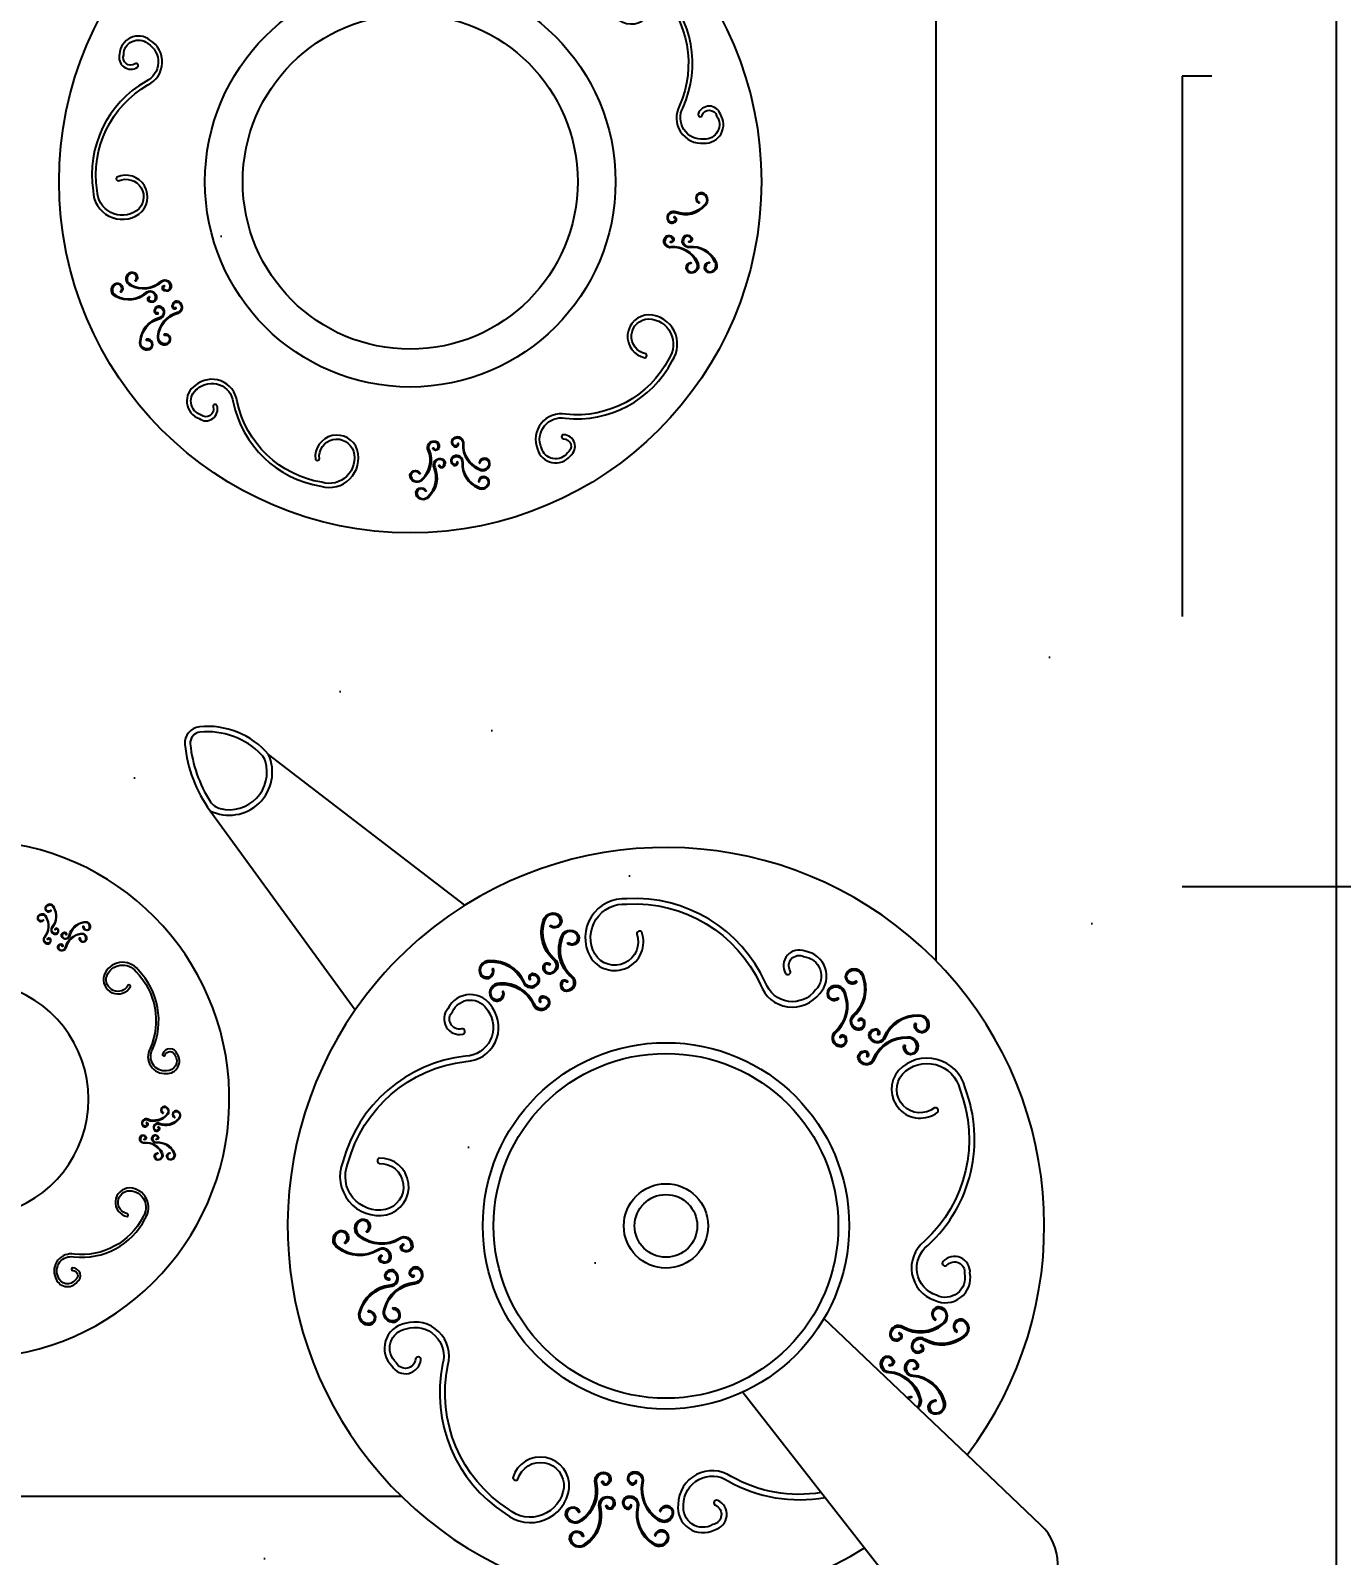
# Model space of a CAD drawing. Header units: millimetres. Extents: x 1974 to 2225, y 1614 to 1800.
# Drawn here: x 2039.6914 to 2039.9341, y 1635.6316 to 1635.9138 of the extents above; entities that cross this region are included whole.
import ezdxf

# ---------------------------------------------------------------- set-up
doc = ezdxf.new("R2010")
doc.units = ezdxf.units.MM
doc.header["$LTSCALE"] = 0.03
doc.header["$PDMODE"] = 34
doc.linetypes.add('HIDDEN', pattern=[9.524999999999999, 6.35, -3.175])
doc.linetypes.add('HIDDEN2', pattern=[0.1875, 0.125, -0.0625])
for name, color, linetype in [('COTA Pontos Elétricos', 250, 'Continuous'), ('Demolir', 193, 'HIDDEN2'), ('Especificações', 3, 'Continuous'), ('Forro de Gesso', 3, 'Continuous'), ('Layout', 6, 'Continuous')]:
    doc.layers.add(name, color=color, linetype=linetype)
doc.styles.get("Standard").update_dxf_attribs({"font": 'arial.ttf'})
doc.dimstyles.new('TICK01', dxfattribs={"dimscale": 0, "dimtxt": 2, "dimasz": 1.5, "dimexe": 0.18, "dimexo": 0.06, "dimgap": 0.09, "dimtad": 1, "dimzin": 4, "dimdsep": 46, "dimtxsty": 'Standard', "dimblk": 'TICK1', "dimcen": 0.09, "dimclrd": 256, "dimclre": 256, "dimclrt": 4, "dimaunit": 1, "dimadec": 0, "dimazin": 0, "dimtfac": 1, "dimtix": 1, "dimtmove": 2, "dimatfit": 3, "dimldrblk": 'TICK1', "dimfxl": 1, "dimtolj": 1, "dimtzin": 12, "dimarcsym": 0})

# ---------------------------------------------------------------- blocks, each defined once
blk = doc.blocks.new('Café')
at = {"layer": 'Layout', "color": 250}
for p, q in [((-0.4499999997356099, 0.3000000005486072), (-0.4500000004527465, 0.09903343684987931)), ((-0.350966564713417, 0), (0, 0))]:
    blk.add_line(p, q, dxfattribs=at)
for points in [[(-0.3434057459171527, 0.1653000540313769, -0.9050331660209078), (-0.3427560682293915, 0.1661590647049707, -0.596243571333223), (-0.342886472781629, 0.1647924398471332, -0.3086248165771714), (-0.346487720807545, 0.1650281560064286, 0.5958408914528598), (-0.347798055142448, 0.1645742710311424, 0.6115136090079905), (-0.3470479612483359, 0.1638674318992344, 0.7168281961218632), (-0.3468800724408538, 0.1645281536934817, 0.988855708949305), (-0.3469481331330826, 0.1644233060064835, -0.7427467803439213), (-0.3470735877463085, 0.1639913473632078, -0.6304347326884606), (-0.3476758987026187, 0.1645464820776397, -0.6020962981092473), (-0.3465687604416416, 0.1649328540797796, 0.3083770235826342), (-0.3428298951866964, 0.1646806943304, 0.5930468563147251), (-0.3426864589828256, 0.166262888250003, 0.905033166019811), (-0.3434906898064582, 0.1652083496337582, 0.664168722733176)], [(-0.3416020078575457, 0.1638852763858267, -0.9050331660209078), (-0.3409523315067418, 0.1647442857633905, -0.596243571333223), (-0.341082734722022, 0.163377662201583, -0.3086248165771714), (-0.3446839840848952, 0.163613377063939, 0.5958408914528598), (-0.3459943170823863, 0.1631594933855922, 0.6115136090079905), (-0.3452442232692192, 0.1624526543373577, 0.7168281961218632), (-0.3450763357182041, 0.1631133747514468, 0.988855708949305), (-0.3451443950730209, 0.163008528361388, -0.7427467803439213), (-0.3452698496862467, 0.1625765697176575, -0.6304347326884606), (-0.345872160642557, 0.1631317044320895, -0.6020962981092473), (-0.3447650237189919, 0.1635180751377447, 0.3083770235826342), (-0.3410261571266346, 0.1632659166853045, 0.5930468563147251), (-0.3408827210037089, 0.1648481106881263, 0.905033166019811), (-0.3416869517463965, 0.163793571988208, 0.664168722733176)], [(-0.3977805563076799, 0.1496549001972198, -0.9050331660209078), (-0.3934891506096392, 0.1492760724822801, -0.596243571333223), (-0.3983990267647641, 0.1468168426376906, -0.3086248165771714), (-0.4052452977957728, 0.1595259493865342, 0.5958408914528598), (-0.4095658352489409, 0.1630045601286838, 0.6115136090079905), (-0.4103696766082976, 0.1589610411319882, 0.7168281961218632), (-0.4077733243011608, 0.1597945767371129, 0.988855708949305), (-0.4082732577303432, 0.15980272024035, -0.7427467803439213), (-0.410003990192763, 0.1593109881341661, -0.6304347326884606), (-0.4094007084759141, 0.1625314377793075, -0.6020962981092473), (-0.4057404284744734, 0.1595983594843347, 0.3083770235826342), (-0.398657742695832, 0.1463878040567579, 0.5930468563147251), (-0.3929893925501347, 0.149260503563255, 0.905033166019811), (-0.3982717781095744, 0.1497481827927913, 0.664168722733176)], [(-0.3467417780507276, 0.1584310349917359, 0.9050331660209078), (-0.3470152230938766, 0.1573893010395295, 0.596243571333223), (-0.3460217569386259, 0.1583367685757366, 0.3086248165771714), (-0.348433649168328, 0.1610214152910885, -0.5958408914528598), (-0.3488870918458815, 0.162331902409278, -0.6115136090079905), (-0.3478677744992638, 0.1621794041247995, -0.7168281961218632), (-0.3482832624381444, 0.1616389319233349, -0.988855708949305), (-0.3482429392151971, 0.1617572496124922, 0.7427467803439213), (-0.3479810104836361, 0.1621229282891363, 0.6304347326884606), (-0.348789722231686, 0.1622530758822904, 0.6020962981092473), (-0.3484088532673013, 0.1611440325441436, -0.3083770235826342), (-0.3458989487953659, 0.1583613934590176, -0.5930468563147251), (-0.3470537829157365, 0.1572703985143562, -0.905033166019811), (-0.3467222241401942, 0.1585544955532896, -0.664168722733176)], [(-0.3445754176236733, 0.157762910704605, 0.9050331660209078), (-0.344848862667277, 0.1567211767523986, 0.596243571333223), (-0.3438553965920619, 0.1576686443718245, 0.3086248165771714), (-0.3462672887412737, 0.1603532910039576, -0.5958408914528598), (-0.3467207314192819, 0.1616637781221471, -0.6115136090079905), (-0.3457014154905664, 0.1615112786244026, -0.7168281961218632), (-0.3461169020920352, 0.1609708077198775, -0.988855708949305), (-0.3460765788690878, 0.1610891254090348, 0.7427467803439213), (-0.3458146514749387, 0.1614548027887395, 0.6304347326884606), (-0.346623363222534, 0.1615849503818936, 0.6020962981092473), (-0.346242492921192, 0.1604759083411409, -0.3083770235826342), (-0.3437325897866685, 0.1576932679586207, -0.5930468563147251), (-0.3448874239065844, 0.1566022730139593, -0.905033166019811), (-0.3445558637126851, 0.1578863712657039, -0.664168722733176)], [(-0.2066130686157521, 0.1513153090213564, -0.9050331660209078), (-0.2121548027894278, 0.1479913872267389, -0.596243571333223), (-0.2083647917061171, 0.15530465408483, -0.3086248165771714), (-0.1888513294525183, 0.1459180341225874, 0.5958408914528598), (-0.1805412320231881, 0.1455059766549311, 0.6115136090079905), (-0.1831308327614352, 0.1511216160388358, 0.7168281961218632), (-0.1855466619404069, 0.1478209537958719, 0.988855708949305), (-0.1849328005669122, 0.1482518514580988, -0.7427467803439213), (-0.183266060605547, 0.1503745310405975, -0.6304347326884606), (-0.1811587604379383, 0.1459345306702744, -0.6020962981092473), (-0.1881866337398606, 0.1462667079504172, 0.3083770235826342), (-0.2084291070932522, 0.1560534078930687, 0.5930468563147251), (-0.2127749985588707, 0.1475696561246878, 0.905033166019811), (-0.2059347139675083, 0.1516352059638848, 0.664168722733176)], [(-0.3554724577147681, 0.1495460012006333, -0.9050331660209078), (-0.3537860545156946, 0.153510307333363, -0.596243571333223), (-0.3529644230657141, 0.148080794141606, -0.3086248165771714), (-0.3671671169136062, 0.1454969327928666, 0.5958408914528598), (-0.3718105906650635, 0.1424628060494797, 0.6115136090079905), (-0.3682133768852509, 0.1404487926970432, 0.7168281961218632), (-0.3682037989592573, 0.1431756473930363, 0.988855708949305), (-0.3683660318847615, 0.1427026984333679, -0.7427467803439213), (-0.3684331932154237, 0.1409047194197228, -0.6304347326884606), (-0.3713095981679544, 0.1424736496319383, -0.6020962981092473), (-0.3673889866854552, 0.1450484114884603, 0.3083770235826342), (-0.3526363309883891, 0.1477021597265775, 0.5930468563147251), (-0.353616814005818, 0.1539807931740143, 0.905033166019811), (-0.3557129718460601, 0.1491076473967041, 0.664168722733176)], [(-0.2270815724573367, 0.1509515583593384, 0.9050331660209078), (-0.2258312671024214, 0.1519746388066778, 0.596243571333223), (-0.2278722238193041, 0.1517007799775456, 0.3086248165771714), (-0.2273123258705709, 0.1463163803405223, -0.5958408914528598), (-0.2279174881623476, 0.144326280678797, -0.6115136090079905), (-0.2290199992075941, 0.1454100516239123, -0.7168281961218632), (-0.2280392728152947, 0.1456996019442158, -0.988855708949305), (-0.2281925243546539, 0.1455915721344354, 0.7427467803439213), (-0.2288327924616169, 0.1453787480463689, 0.6304347326884606), (-0.2279661484490134, 0.14450778726723, 0.6020962981092473), (-0.2274505251243681, 0.1461894433405178, -0.3083770235826342), (-0.2280429647298661, 0.1517791743863199, -0.5930468563147251), (-0.2256796380097512, 0.1520849327562246, -0.905033166019811), (-0.227214154342164, 0.1508189765536372, -0.664168722733176)], [(-0.2250417100499362, 0.1482307403725827, 0.9050331660209078), (-0.2237914047764207, 0.1492538209031409, 0.596243571333223), (-0.2258323614933033, 0.1489799620740087, 0.3086248165771714), (-0.2252724635445702, 0.1435955624369853, -0.5958408914528598), (-0.2258776258363469, 0.1416054627752601, -0.6115136090079905), (-0.2269801368815934, 0.1426892337199206, -0.7168281961218632), (-0.225999410489294, 0.1429787840402241, -0.988855708949305), (-0.2261526619472534, 0.1428707541472249, 0.7427467803439213), (-0.2267929301356162, 0.1426579301428319, 0.6304347326884606), (-0.2259262861230127, 0.1417869693641478, 0.6020962981092473), (-0.2254106627983674, 0.1434686254365261, -0.3083770235826342), (-0.2260031024038653, 0.149058356482783, -0.5930468563147251), (-0.2236397756837505, 0.1493641148526876, -0.905033166019811), (-0.2251742920157085, 0.1480981586501002, -0.664168722733176)], [(-0.3866324583946152, 0.1440971565239124, 0.9050331660209078), (-0.3877077050319713, 0.1440353038033209, 0.596243571333223), (-0.3864996125230391, 0.1433832450743466, 0.3086248165771714), (-0.3846916776119542, 0.1465066917539843, -0.5958408914528598), (-0.383585451100771, 0.1473429054776716, -0.6115136090079905), (-0.3834155001154613, 0.1463263528257812, -0.7168281961218632), (-0.3840579116435947, 0.1465544898460394, -0.988855708949305), (-0.3839329252987227, 0.1465527017098793, 0.7427467803439213), (-0.3835042041182533, 0.1464165937059079, 0.6304347326884606), (-0.3836303315920304, 0.1472259424126605, 0.6020962981092473), (-0.3845673987166265, 0.1465210007004316, -0.3083770235826342), (-0.386438243244811, 0.1432740581699363, -0.5930468563147251), (-0.3878327054867441, 0.1440352336890101, -0.905033166019811), (-0.3865089978494325, 0.1441167103293992, -0.664168722733176)], [(-0.3790687424643693, 0.1430470453069574, -0.9050331660209078), (-0.3780510141145896, 0.1426946134897662, -0.596243571333223), (-0.3793910479839724, 0.1423963255747367, -0.3086248165771714), (-0.3802797165376433, 0.1458941556902573, 0.5958408914528598), (-0.3811163010177552, 0.1470001001393939, 0.6115136090079905), (-0.3815567532560635, 0.1460682933425232, 0.7168281961218632), (-0.3808764896307366, 0.1461127961574675, 0.988855708949305), (-0.3809972368817398, 0.1461451250788741, -0.7427467803439213), (-0.381446822151247, 0.1461309565383999, -0.6304347326884606), (-0.38110498242213, 0.1468753341773663, -0.6020962981092473), (-0.3803953958731654, 0.1459417797027527, 0.3083770235826342), (-0.3794798409185205, 0.1423079852024784, 0.5930468563147251), (-0.3779307612339835, 0.1426604934376883, 0.905033166019811), (-0.379182207806025, 0.1430994924457991, 0.664168722733176)], [(-0.2360878342014985, 0.1461435020614772, -0.9050331660209078), (-0.2376336053885097, 0.1456738769152253, -0.596243571333223), (-0.2362704332103931, 0.1472173366678362, -0.3086248165771714), (-0.2321080525248362, 0.1437561479478973, 0.5958408914528598), (-0.2301177485510379, 0.1431516565467064, 0.6115136090079905), (-0.2304048025393968, 0.1446707643603986, 0.7168281961218632), (-0.2311910825724226, 0.1440169856737157, 0.988855708949305), (-0.2310160488273141, 0.1440842135802995, -0.7427467803439213), (-0.2304829577892633, 0.144497795872212, -0.6304347326884606), (-0.2302414878154195, 0.1432930815353757, -0.6020962981092473), (-0.2319256834630323, 0.1438003486005073, 0.3083770235826342), (-0.2362405689095795, 0.1474028256061501, 0.5930468563147251), (-0.2378096188640484, 0.145609256417174, 0.905033166019811), (-0.2359039008692889, 0.1461798935406478, 0.664168722733176)], [(-0.3865984416793253, 0.1418303629493494, 0.9050331660209078), (-0.3876736869797242, 0.1417685115252425, 0.596243571333223), (-0.386465594470792, 0.141116452796723, 0.3086248165771714), (-0.3846576594787621, 0.144239899393142, -0.5958408914528598), (-0.3835514343854811, 0.1450761119031085, -0.6115136090079905), (-0.3833814834001714, 0.1440595592516729, -0.7168281961218632), (-0.3840238949292143, 0.1442876962714763, -0.988855708949305), (-0.3838989071650758, 0.144285909349037, 0.7427467803439213), (-0.3834701859850611, 0.1441498013446108, 0.6304347326884606), (-0.3835963135397833, 0.1449591501345822, 0.6020962981092473), (-0.3845333805834343, 0.1442542083391345, -0.3083770235826342), (-0.3864042265295211, 0.141007264595828, -0.5930468563147251), (-0.387798687434497, 0.1417684414118412, -0.905033166019811), (-0.3864749797162403, 0.1418499179681021, -0.664168722733176)], [(-0.3798568914226053, 0.1408943975898183, -0.9050331660209078), (-0.3788391617358684, 0.1405419670691117, -0.596243571333223), (-0.3801791970236081, 0.1402436779403615, -0.3086248165771714), (-0.381067864239867, 0.1437415093532763, 0.5958408914528598), (-0.3819044499759912, 0.1448474524222547, 0.6115136090079905), (-0.3823449022952445, 0.1439156457086028, 0.7168281961218632), (-0.3816646386699176, 0.1439601485235471, 0.988855708949305), (-0.3817853858399758, 0.1439924773612802, -0.7427467803439213), (-0.3822349698530161, 0.1439783102014189, -0.6304347326884606), (-0.3818931301243538, 0.1447226878403853, -0.6020962981092473), (-0.3811835448314014, 0.143789131984704, 0.3083770235826342), (-0.3802679885397993, 0.140155338781824, 0.5930468563147251), (-0.3787189089362073, 0.1405078471007073, 0.905033166019811), (-0.3799703555082488, 0.1409468461088181, 0.664168722733176)], [(-0.2351463308118582, 0.1428363175255072, -0.9050331660209078), (-0.2366921019993242, 0.1423666923788005, -0.596243571333223), (-0.23532893115771, 0.1439101508349268, -0.3086248165771714), (-0.2311665491356507, 0.140448963412382, 0.5958408914528598), (-0.2291762464988096, 0.1398444707137969, 0.6115136090079905), (-0.2294632991502112, 0.1413635798244286, 0.7168281961218632), (-0.2302495791832371, 0.1407098011377457, 0.988855708949305), (-0.2300745454376738, 0.1407770290438748, -0.7427467803439213), (-0.229541454399623, 0.141190611336242, -0.6304347326884606), (-0.229299984426234, 0.1399858969998604, -0.6020962981092473), (-0.2309841800729373, 0.1404931640645373, 0.3083770235826342), (-0.2352990655199392, 0.1440956410701801, 0.5930468563147251), (-0.2368681154744081, 0.142302071881204, 0.905033166019811), (-0.2349623974791939, 0.1428727090046777, 0.664168722733176)], [(-0.2580510389275332, 0.114145345763518, -0.9050331660209078), (-0.2566022908272316, 0.1078476948950993, -0.596243571333223), (-0.262386443665946, 0.1137121329666115, -0.3086248165771714), (-0.2474292455444811, 0.1293699146963263, 0.5958408914528598), (-0.2444693940883553, 0.1371459535093891, 0.6115136090079905), (-0.2506104165563556, 0.1364184254612155, 0.7168281961218632), (-0.2482178316968202, 0.1331008743068196, 0.988855708949305), (-0.2484379459992851, 0.1338178472146865, -0.7427467803439213), (-0.2499416826972265, 0.1360589535775034, -0.6304347326884606), (-0.2450678005861846, 0.1366910809883848, -0.6020962981092473), (-0.2475554524125982, 0.1301098243302476, 0.3083770235826342), (-0.2631184258102621, 0.1138823430760567, 0.5930468563147251), (-0.2563928522131391, 0.1071275309859629, 0.905033166019811), (-0.2581456561897539, 0.1148893533877526, 0.664168722733176)], [(-0.4030466874892227, 0.1094430670512452, 0.9050331660209078), (-0.4011795290539339, 0.110517142830588, 0.596243571333223), (-0.4039239267540324, 0.1106005292397754, 0.3086248165771714), (-0.4043577996840213, 0.1033956718641207, -0.5958408914528598), (-0.4055864793281216, 0.1009092505053673, -0.6115136090079905), (-0.4068012463408195, 0.1025746006742452, -0.7168281961218632), (-0.4054481661069076, 0.1027423199951158, -0.988855708949305), (-0.40567324964195, 0.1026335203512758, 0.7427467803439213), (-0.4065617801138615, 0.1024927282726935, 0.6304347326884606), (-0.4056110361466381, 0.1011585999747808, 0.6020962981092473), (-0.4045671930580284, 0.1032587272387104, -0.3083770235826342), (-0.4041314947148749, 0.1107407707616517, -0.5930468563147251), (-0.4009560865310959, 0.1106292745246833, -0.905033166019811), (-0.4032499184813787, 0.1092974756809895, -0.664168722733176)], [(-0.3884400610386365, 0.1030593401431474, -0.9050331660209078), (-0.3969822091089554, 0.1019322112236409, -0.596243571333223), (-0.3884672094609414, 0.1088686033120325, -0.3086248165771714), (-0.369574299947999, 0.08703676272835992, 0.5958408914528598), (-0.3596269580675653, 0.08212539679362862, 0.6115136090079905), (-0.3598165828966557, 0.09036850428702792, 0.7168281961218632), (-0.3645224253600645, 0.0876119936481814, 0.988855708949305), (-0.3635429495479912, 0.08781355446382122, -0.7427467803439213), (-0.3603782303794105, 0.08952630099093994, -0.6304347326884606), (-0.36015510389052, 0.08297716283988166, -0.6020962981092473), (-0.3685762454429096, 0.08711077791832622, 0.3083770235826342), (-0.3881487829239632, 0.109818676192674, 0.5930468563147251), (-0.3979645709387114, 0.1017452240910757, 0.905033166019811), (-0.3874405593414849, 0.1030909077488218, 0.664168722733176)], [(-0.4009546869415317, 0.1054204365639748, 0.9050331660209078), (-0.3990875285066977, 0.1064945123428629, 0.596243571333223), (-0.4018319262063414, 0.106577898752505, 0.3086248165771714), (-0.4022657991367851, 0.09937304137685032, -0.5958408914528598), (-0.4034944787804307, 0.09688662001809689, -0.6115136090079905), (-0.4047092471305405, 0.09855196888958062, -0.7168281961218632), (-0.4033561655592166, 0.09871968950784549, -0.988855708949305), (-0.403581249094259, 0.09861088986355071, 0.7427467803439213), (-0.4044697809035824, 0.0984700964884837, 0.6304347326884606), (-0.4035190369368138, 0.09713596819011627, 0.6020962981092473), (-0.4024751925103374, 0.09923609675144007, -0.3083770235826342), (-0.4020394941671839, 0.1067181402739266, -0.5930468563147251), (-0.3988640859834049, 0.1066066440374129, -0.905033166019811), (-0.4011579192710997, 0.1052748438967797, -0.664168722733176)], [(-0.4159395170863718, 0.1050757985702262, -0.9050331660209078), (-0.418075054397832, 0.1047940159745053, -0.596243571333223), (-0.4159463051541934, 0.1065281133481335, -0.3086248165771714), (-0.4112230768137124, 0.101070154216643, 0.5958408914528598), (-0.4087362422856131, 0.09984231169784152, 0.6115136090079905), (-0.4087836479052385, 0.1019030893028798, 0.7168281961218632), (-0.4099601088150848, 0.1012139612774376, 0.988855708949305), (-0.4097152401554922, 0.1012643511151623, -0.7427467803439213), (-0.4089240593812065, 0.1016925387405649, -0.6304347326884606), (-0.4088682777387476, 0.1000552541821094, -0.6020962981092473), (-0.4109735631877811, 0.1010886580145893, 0.3083770235826342), (-0.4158666975781671, 0.1067656326038673, 0.5930468563147251), (-0.4183206455645632, 0.1047472685848447, 0.905033166019811), (-0.4156896416620839, 0.1050836904722132, 0.664168722733176)], [(-0.4468902141834405, 0.07739039406743586, -0.9050331660209078), (-0.4484579197114726, 0.06891802584988227, -0.596243571333223), (-0.4524235409357971, 0.0791597358259537, -0.3086248165771714), (-0.4258219964540331, 0.09038155130230052, 0.5958408914528598), (-0.4180771114515665, 0.09832433862567314, 0.6115136090079905), (-0.4259753708033713, 0.1006912550895436, 0.7168281961218632), (-0.4248079586291169, 0.09536392424462292, 0.988855708949305), (-0.4246969790633557, 0.09635774774261563, -0.7427467803439213), (-0.4253479458452603, 0.0998968419247035, -0.6304347326884606), (-0.419050395791146, 0.09808525195677475, -0.6020962981092473), (-0.4255839736269991, 0.09135362875787223, 0.3083770235826342), (-0.4532287148012983, 0.07975616606137237, 0.5930468563147251), (-0.4485836499247853, 0.0679259620772541, 0.905033166019811), (-0.4466113731159567, 0.07835073202687681, 0.664168722733176)], [(-0.4154198626074503, 0.1005205571721604, -0.9050331660209078), (-0.4175553999189106, 0.1002387745759847, -0.596243571333223), (-0.415426650675272, 0.1019728719496129, -0.3086248165771714), (-0.410703422334791, 0.09651491281812241, 0.5958408914528598), (-0.4082165878876367, 0.09528707038299444, 0.6115136090079905), (-0.408263993426317, 0.09734784790481399, 0.7168281961218632), (-0.4094404543361634, 0.09665871987891705, 0.988855708949305), (-0.4091955857579705, 0.09670910980076997, -0.7427467803439213), (-0.408404404902285, 0.09713729734204435, -0.6304347326884606), (-0.4083486233407712, 0.09550001286680754, -0.6020962981092473), (-0.4104539087088597, 0.09653341661561399, 0.3083770235826342), (-0.4153470430992456, 0.1022103912048919, 0.5930468563147251), (-0.4178009910856417, 0.1001920271863241, 0.905033166019811), (-0.4151699871831624, 0.1005284490732379, 0.664168722733176)], [(-0.2640302076124499, 0.09456623746609694, 0.9050331660209078), (-0.2646168493829464, 0.09607149679186477, 0.596243571333223), (-0.2649870841833035, 0.09404580471846202, 0.3086248165771714), (-0.2596931971334016, 0.0929144300025655, -0.5958408914528598), (-0.2579875052538227, 0.09172391165202498, -0.6115136090079905), (-0.2593589275033992, 0.09101026320331584, -0.7168281961218632), (-0.2593312454164334, 0.09203246474544358, -0.988855708949305), (-0.2592758600117122, 0.09185333183177136, 0.7427467803439213), (-0.2592713063258998, 0.09117863513893099, 0.6304347326884606), (-0.2581751659631664, 0.09173372073246355, 0.6020962981092473), (-0.2596151799798463, 0.0927437674176872, -0.3083770235826342), (-0.265114403141979, 0.09390764659474371, -0.5930468563147251), (-0.2646748883180408, 0.09624978866258971, -0.905033166019811), (-0.2639450840988502, 0.09439917409690679, -0.664168722733176)], [(-0.2608122032402207, 0.0956654834112669, 0.9050331660209078), (-0.2613988450912075, 0.09717074282025351, 0.596243571333223), (-0.2617690798920194, 0.09514505074776025, 0.3086248165771714), (-0.2564751940976748, 0.09401367465125077, -0.5958408914528598), (-0.2547695022185508, 0.09282315630071025, -0.6115136090079905), (-0.2561409232125698, 0.09210950923170458, -0.7168281961218632), (-0.2561132410437494, 0.09313171069061355, -0.988855708949305), (-0.256057855639483, 0.09295257777694133, 0.7427467803439213), (-0.2560533020346156, 0.09227788116731972, 0.6304347326884606), (-0.2549571615913919, 0.09283296667717877, 0.6020962981092473), (-0.2563971756071624, 0.09384301336285716, -0.3083770235826342), (-0.2618964001071618, 0.09500689124297423, -0.5930468563147251), (-0.2614568853641686, 0.09734903339449374, -0.905033166019811), (-0.2607270810635782, 0.09549841874513731, -0.664168722733176)], [(-0.2622405616270953, 0.08451500120236233, -0.9050331660209078), (-0.262271590598175, 0.08289976442574698, -0.596243571333223), (-0.2633182650879462, 0.08467317235954397, -0.3086248165771714), (-0.258740233115077, 0.0875622657204076, 0.5958408914528598), (-0.2575502886970753, 0.0892683594142909, 0.6115136090079905), (-0.2590837514503619, 0.08946478539155578, 0.7168281961218632), (-0.2587049453622967, 0.08851495933276965, 0.988855708949305), (-0.2587147941571857, 0.08870220064272871, -0.7427467803439213), (-0.258943399857344, 0.08933700451780169, -0.6304347326884606), (-0.2577230293668435, 0.08919437946678954, -0.6020962981092473), (-0.258725914513434, 0.08774936831650848, 0.3083770235826342), (-0.263485446224422, 0.08475889503279177, 0.5930468563147251), (-0.2622645254250529, 0.08271239677424091, 0.905033166019811), (-0.2622183332050554, 0.08470117982051306, 0.664168722733176)], [(-0.2588043008013301, 0.08438844840748061, -0.9050331660209078), (-0.2588353311089122, 0.08277321033438056, -0.596243571333223), (-0.259882004181236, 0.08454661948098874, -0.3086248165771714), (-0.2553039722083668, 0.08743571284230711, 0.5958408914528598), (-0.2541140292078126, 0.08914180532292448, 0.6115136090079905), (-0.2556474919615539, 0.08933823130018936, 0.7168281961218632), (-0.2552686845360768, 0.08838840653788793, 0.988855708949305), (-0.2552785333309657, 0.088575647847847, -0.7427467803439213), (-0.2555071403685361, 0.08921045042598053, -0.6304347326884606), (-0.2542867698775808, 0.08906782537496838, -0.6020962981092473), (-0.2552896550241712, 0.08762281422514206, 0.3083770235826342), (-0.2600491867356141, 0.08463234094142535, 0.5930468563147251), (-0.2588282645178879, 0.08258584389568568, 0.905033166019811), (-0.2587820737167021, 0.08457462572914665, 0.664168722733176)], [(-0.3567170958253882, 0.08027687104305414, -0.9050331660209078), (-0.3576450036844108, 0.08222081235300038, -0.596243571333223), (-0.3553379590975965, 0.0807321159866774, -0.3086248165771714), (-0.3590692299180773, 0.07455345740055463, 0.5958408914528598), (-0.3594685023886086, 0.0718089127074677, 0.6115136090079905), (-0.3575232359571601, 0.07249081401261037, 0.7168281961218632), (-0.3585421823327124, 0.07339674165979204, 0.988855708949305), (-0.3584185893569156, 0.07317942923538112, -0.7427467803439213), (-0.3577668713382991, 0.0725592898778018, -0.6304347326884606), (-0.3593067839019568, 0.07200028986864027, -0.6020962981092473), (-0.3589745273316112, 0.07432187435398419, 0.3083770235826342), (-0.355087465532506, 0.08072980321395562, 0.5930468563147251), (-0.3577653543584347, 0.08243993725164955, 0.905033166019811), (-0.3566323742802524, 0.08004166435449633, 0.664168722733176)], [(-0.3525453850306803, 0.08217873955510413, -0.9050331660209078), (-0.3534732942266601, 0.08412267956765618, -0.596243571333223), (-0.351166248221034, 0.08263398441459913, -0.3086248165771714), (-0.3548975191229147, 0.07645532591260462, 0.5958408914528598), (-0.355296791593446, 0.07371078121951768, 0.6115136090079905), (-0.3533515264994094, 0.07439268122772091, 0.7168281961218632), (-0.3543704715375497, 0.07529861017138728, 0.988855708949305), (-0.3542468785622077, 0.07508129774697636, -0.7427467803439213), (-0.3535951618800937, 0.0744611570924576, -0.6304347326884606), (-0.3551350744442061, 0.07390215708375081, -0.6020962981092473), (-0.3548028178734057, 0.07622374156954947, 0.3083770235826342), (-0.3509157560747553, 0.08263167042861141, 0.5930468563147251), (-0.353593644900684, 0.08434180446630535, 0.905033166019811), (-0.352460664822047, 0.08194353156960688, 0.664168722733176)], [(-0.2385955098716295, 0.05373877921647363, -0.9050331660209078), (-0.2321584006554076, 0.05317053829321594, -0.596243571333223), (-0.2395232135509104, 0.04948169482304365, -0.3086248165771714), (-0.2497926207656747, 0.06854535429783937, 0.5958408914528598), (-0.2562734289508626, 0.07376326846588199, 0.6115136090079905), (-0.2574791889846892, 0.0676979919162477, 0.7168281961218632), (-0.2535846604837388, 0.06894829528209812, 0.988855708949305), (-0.2543345613357815, 0.0689605099300934, -0.7427467803439213), (-0.2569306607797444, 0.06822291120579393, -0.6304347326884606), (-0.2560257361587901, 0.07305358757639624, -0.6020962981092473), (-0.2505353161554922, 0.06865397013461916, 0.3083770235826342), (-0.2399112881157635, 0.04883813630340228, 0.5930468563147251), (-0.2314087635254509, 0.05314718487306891, 0.905033166019811), (-0.2393323419451008, 0.05387870380036475, 0.664168722733176)], [(-0.3444077622070836, 0.07126648956210602, 0.9050331660209078), (-0.342809272424347, 0.06982262312914145, 0.596243571333223), (-0.34357803188459, 0.07245846954111812, 0.3086248165771714), (-0.3505643320909257, 0.07064468310346683, -0.5958408914528598), (-0.3533087426067141, 0.0710448798720904, -0.6115136090079905), (-0.3521002856427913, 0.07271481377011924, -0.7168281961218632), (-0.3515226489507768, 0.07147978703079616, -0.988855708949305), (-0.3516956785765615, 0.07166023299561175, 0.7427467803439213), (-0.352104151137155, 0.07246176858944864, 0.6304347326884606), (-0.3530791874095485, 0.07114528850189572, 0.6020962981092473), (-0.3507592810697133, 0.07080150900929993, -0.3083770235826342), (-0.3435087970651693, 0.07269921414382452, -0.5930468563147251), (-0.3426335811859644, 0.0696447676298817, -0.905033166019811), (-0.3446090299762545, 0.07141478405065982, -0.664168722733176)], [(-0.4574751944273885, 0.06547134723251702, 0.9050331660209078), (-0.4579197181951713, 0.06757902757300371, 0.596243571333223), (-0.4588470890917051, 0.06499471758235131, 0.3086248165771714), (-0.4521289369185979, 0.06235565752086814, -0.5958408914528598), (-0.450143892855067, 0.06041876701402771, -0.6115136090079905), (-0.4521031172412222, 0.05977807593518492, -0.7168281961218632), (-0.4518445032872478, 0.06111676002393551, -0.988855708949305), (-0.4518105838592419, 0.06086907133550312, 0.7427467803439213), (-0.451951253612151, 0.05998052120622788, 0.6304347326884606), (-0.4503886259849423, 0.06047246398912876, 0.6020962981092473), (-0.4520634003438317, 0.06211419481888925, -0.3083770235826342), (-0.4590446081074333, 0.06484064689794877, -0.5930468563147251), (-0.457957314619307, 0.06782618404832874, -0.905033166019811), (-0.4573995310215651, 0.06523307158096259, -0.664168722733176)], [(-0.4530029824236408, 0.06621789515367027, 0.9050331660209078), (-0.4534475049354114, 0.06832557687476992, 0.596243571333223), (-0.4543748758319452, 0.06574126688366277, 0.3086248165771714), (-0.4476567235774382, 0.06310220673850608, -0.5958408914528598), (-0.4456716795948523, 0.06116531631579392, -0.6115136090079905), (-0.4476309039814623, 0.06052462523649638, -0.7168281961218632), (-0.4473722900270332, 0.06186330932524697, -0.988855708949305), (-0.4473383705990273, 0.06161562063681458, 0.7427467803439213), (-0.4474790403519364, 0.06072707050799409, 0.6304347326884606), (-0.4459164127251825, 0.06121901329134971, 0.6020962981092473), (-0.4475911870836171, 0.0628607441202007, -0.3083770235826342), (-0.4545723961846306, 0.06558719490277554, -0.5930468563147251), (-0.4534851013590924, 0.06857273335009495, -0.905033166019811), (-0.4529273177613504, 0.06597962088227405, -0.664168722733176)], [(-0.3475870484153347, 0.06803381763739935, 0.9050331660209078), (-0.3459885572951862, 0.06658995250091948, 0.596243571333223), (-0.3467573180123509, 0.06922579753273794, 0.3086248165771714), (-0.3537436182182319, 0.06741201109463191, -0.5958408914528598), (-0.3564880288149652, 0.06781220794692899, -0.6115136090079905), (-0.3552795705140852, 0.06948214314144252, -0.7168281961218632), (-0.3547019351590279, 0.06824711510563475, -0.988855708949305), (-0.3548749647852674, 0.06842756107090509, 0.7427467803439213), (-0.3552834372644611, 0.06922909658106846, 0.6304347326884606), (-0.3562584722003521, 0.06791261778954549, 0.6020962981092473), (-0.3539385658596075, 0.0675688382978592, -0.3083770235826342), (-0.346688081855973, 0.06946654343238379, -0.5930468563147251), (-0.3458128673946703, 0.06641209570472029, -0.905033166019811), (-0.3477883161849604, 0.06818211212595315, -0.664168722733176)], [(-0.3459653515619721, 0.05540208185294659, -0.9050331660209078), (-0.3496769842540743, 0.06317784571029961, -0.596243571333223), (-0.3404488029887034, 0.05722306258786602, -0.3086248165771714), (-0.3553738864334264, 0.03250842841208623, 0.5958408914528598), (-0.3569709777343633, 0.02153024842647255, 0.6115136090079905), (-0.3491899132636718, 0.02425785226643029, 0.7168281961218632), (-0.3532656962543115, 0.02788156561501864, 0.988855708949305), (-0.3527713255261915, 0.02701231445399799, -0.7427467803439213), (-0.3501644548687182, 0.02453175581041478, -0.6304347326884606), (-0.3563241050437682, 0.02229575569054987, -0.6020962981092473), (-0.3549950788424212, 0.03158209371650855, 0.3083770235826342), (-0.3394468314836558, 0.05721380898677353, 0.5930468563147251), (-0.3501583868696798, 0.06405434522167752, 0.905033166019811), (-0.3456264665546769, 0.05446125363351939, 0.664168722733176)], [(-0.1751333619813522, 0.05357543072204862, -0.9050331660209078), (-0.1726037565554179, 0.05952189061144963, -0.596243571333223), (-0.1713713107578769, 0.05137761956848408, -0.3086248165771714), (-0.1926753494021796, 0.04750182936550118, 0.5958408914528598), (-0.1996405614472678, 0.04295063803692756, 0.6115136090079905), (-0.1942447394408191, 0.0399296193054397, 0.7168281961218632), (-0.1942303738483133, 0.04401990001042577, 0.988855708949305), (-0.1944737232370244, 0.04331047657160525, -0.7427467803439213), (-0.1945744639360782, 0.04061350938900432, -0.6304347326884606), (-0.1988890727830039, 0.04296690349383425, -0.6020962981092473), (-0.1930081548093767, 0.04682904684432287, 0.3083770235826342), (-0.1708791712239872, 0.05080966915966201, 0.5930468563147251), (-0.1723498957894662, 0.06022761937219911, 0.905033166019811), (-0.1754941318004057, 0.05291790127148488, 0.664168722733176)], [(-0.4573057793745647, 0.05185997587051361, -0.9050331660209078), (-0.4576977054630333, 0.04974188418174208, -0.596243571333223), (-0.4586891111239311, 0.05230231137267083, -0.3086248165771714), (-0.452038723939495, 0.05510776615147961, 0.5958408914528598), (-0.4501025037320687, 0.05709346205168231, 0.6115136090079905), (-0.4520770678814188, 0.05768519179520126, 0.7168281961218632), (-0.4517852145036159, 0.05635335940843333, 0.988855708949305), (-0.4517574702808815, 0.05660181463400704, -0.7427467803439213), (-0.4519202120168302, 0.05748658822159314, -0.6304347326884606), (-0.4503458245230831, 0.05703369075018827, -0.6020962981092473), (-0.4519792192963905, 0.05535078460553677, 0.3083770235826342), (-0.4588904045699564, 0.05245141891037974, 0.5930468563147251), (-0.4577291376617723, 0.04949386854178783, 0.905033166019811), (-0.4572360685001513, 0.05210006107137133, 0.664168722733176)], [(-0.4528129046775575, 0.05094655016483784, -0.9050331660209078), (-0.4532048307660261, 0.04882845847697581, -0.596243571333223), (-0.4541962363455241, 0.05138888558423105, -0.3086248165771714), (-0.4475458505798997, 0.0541943391497739, 0.5958408914528598), (-0.4456096290355163, 0.05618003634646129, 0.6115136090079905), (-0.4475841945213688, 0.0567717647930408, 0.7168281961218632), (-0.4472923411435659, 0.05543993240627287, 0.988855708949305), (-0.4472645955838743, 0.05568838892924077, -0.7427467803439213), (-0.447427337238878, 0.05657316243269861, -0.6304347326884606), (-0.4458529497455856, 0.05612026496174849, -0.6020962981092473), (-0.4474863445993833, 0.05443735890031576, 0.3083770235826342), (-0.4543975298724945, 0.05153799320561347, 0.5930468563147251), (-0.4532362643017223, 0.04858044154008212, 0.905033166019811), (-0.4527431951401013, 0.05118663406921087, 0.664168722733176)], [(-0.2218733636700563, 0.04540216305849754, 0.9050331660209078), (-0.2234862329978569, 0.0453093846676893, 0.596243571333223), (-0.2216740928975014, 0.04433129787139478, 0.3086248165771714), (-0.2189621904904016, 0.04901646784901459, -0.5958408914528598), (-0.2173028527695351, 0.05027078653120043, -0.6115136090079905), (-0.2170479249539312, 0.04874595884984956, -0.7168281961218632), (-0.2180115429159741, 0.04908816373153968, -0.988855708949305), (-0.2178240620205543, 0.04908548278308444, 0.7427467803439213), (-0.2171809809183287, 0.04888132012820279, 0.6304347326884606), (-0.2173701722099395, 0.05009534327155052, 0.6020962981092473), (-0.2187757721471826, 0.04903793126823075, -0.3083770235826342), (-0.221582040357589, 0.04416751625967663, -0.5930468563147251), (-0.2236737323842135, 0.04530928083522667, -0.905033166019811), (-0.221688172143331, 0.04543149437313332, -0.664168722733176)], [(-0.2105277897344422, 0.04382699619145569, -0.9050331660209078), (-0.2090011958725881, 0.04329834976215352, -0.596243571333223), (-0.211011248054092, 0.04285091663405183, -0.3086248165771714), (-0.2123442488787077, 0.04809766375319668, 0.5958408914528598), (-0.2135991276049936, 0.04975657848171977, 0.6115136090079905), (-0.2142598052537323, 0.04835886889304675, 0.7168281961218632), (-0.2132394098557597, 0.04842562315707255, 0.988855708949305), (-0.213420530023086, 0.0484741171458154, -0.7427467803439213), (-0.2140949073391312, 0.04845286506770208, -0.6304347326884606), (-0.2135821483739164, 0.04956943083516308, -0.6020962981092473), (-0.2125177698876541, 0.04816909782630319, 0.3083770235826342), (-0.2111444367474178, 0.04271840668297955, 0.5930468563147251), (-0.2088208160048453, 0.04324717045801663, 0.905033166019811), (-0.2106979858222076, 0.04390566892880088, 0.664168722733176)], [(-0.2218223365512131, 0.04200197460022537, 0.9050331660209078), (-0.2234352058790137, 0.04190919620941713, 0.596243571333223), (-0.2216230671156154, 0.04093110811618317, 0.3086248165771714), (-0.2189111633711036, 0.04561627939119717, -0.5958408914528598), (-0.2172518256506919, 0.04687059807292826, -0.6115136090079905), (-0.2169968991725, 0.04534576909463794, -0.7168281961218632), (-0.2179605157971309, 0.04568797527326751, -0.988855708949305), (-0.2177730349017111, 0.04568529432526702, 0.7427467803439213), (-0.2171299537185405, 0.04548113158671185, 0.6304347326884606), (-0.2173191450910963, 0.04669515481327835, 0.6020962981092473), (-0.2187247463652966, 0.04563774151301914, -0.3083770235826342), (-0.2215310131578008, 0.04076732771773095, -0.5930468563147251), (-0.2236227052653703, 0.04190909237740925, -0.905033166019811), (-0.2216371450244878, 0.0420313059153159, -0.664168722733176)], [(-0.3578298318038833, 0.01819157910614422, -0.9050331660209078), (-0.3562677742324922, 0.01967478230363895, -0.596243571333223), (-0.3569706915964161, 0.01702061986753733, -0.3086248165771714), (-0.3639999710403572, 0.01865995902500117, 0.5958408914528598), (-0.3667335697027738, 0.01819157949222472, 0.6115136090079905), (-0.3654839236155567, 0.01655223978588083, 0.7168281961218632), (-0.3649372058548579, 0.01780126227805567, 0.988855708949305), (-0.3651056908101964, 0.01761656491163421, -0.7427467803439213), (-0.3654940861197247, 0.01680511169371357, -0.6304347326884606), (-0.3665015861238317, 0.01809691515910572, -0.6020962981092473), (-0.3641909552952711, 0.01849832912722604, 0.3083770235826342), (-0.3568954845227381, 0.01678167232449823, 0.5930468563147251), (-0.3560965641509029, 0.0198569561201225, 0.905033166019811), (-0.3580273471993678, 0.01803832069373357, 0.664168722733176)], [(-0.3666523280057845, 0.00572507634961994, 0.9050331660209078), (-0.3675315653367761, 0.003758642137484003, 0.596243571333223), (-0.3652622873933069, 0.005304298030125665, 0.3086248165771714), (-0.3691461853436522, 0.01138817391012026, -0.5958408914528598), (-0.369613644502806, 0.01412193071820411, -0.6115136090079905), (-0.3676520098110814, 0.01348865661822174, -0.7168281961218632), (-0.3686480914198, 0.01255764821081584, -0.988855708949305), (-0.3685299460394162, 0.01277796971390899, 0.7427467803439213), (-0.3678938648322401, 0.01341413866049379, 0.6304347326884606), (-0.3694472134025091, 0.01393463833511532, 0.6020962981092473), (-0.3690572768377933, 0.01162204261282795, -0.3083770235826342), (-0.3650119292960881, 0.005312845365835983, -0.5930468563147251), (-0.3676464239138113, 0.003536590443047771, -0.905033166019811), (-0.3665734872674875, 0.005962318780177611, -0.664168722733176)], [(-0.3547319192925897, 0.01481175613963615, -0.9050331660209078), (-0.3531698603837867, 0.01629496063407032, -0.596243571333223), (-0.3538727776663109, 0.01364079811384045, -0.3086248165771714), (-0.3609020585290637, 0.0152801360584931, 0.5958408914528598), (-0.3636356571100805, 0.01481175644158839, 0.6115136090079905), (-0.3623860111038084, 0.01317241681937276, 0.7168281961218632), (-0.3618392933435643, 0.0144214393115476, 0.988855708949305), (-0.3620077769614909, 0.01423674324161084, -0.7427467803439213), (-0.3623961736075216, 0.0134252887272055, -0.6304347326884606), (-0.3634036736125381, 0.0147170921921429, -0.6020962981092473), (-0.3610930427025778, 0.01511850607704446, 0.3083770235826342), (-0.3537975720114446, 0.01340184935753541, 0.5930468563147251), (-0.3529986503021973, 0.01647713445009913, 0.905033166019811), (-0.3549294333502075, 0.01465849902416494, 0.664168722733176)], [(-0.3625954212011493, 0.003700346286052536, 0.9050331660209078), (-0.3634746586126312, 0.001733912158044859, 0.596243571333223), (-0.361205380669162, 0.003279568050686521, 0.3086248165771714), (-0.3650892785385622, 0.009363443846552855, -0.5958408914528598), (-0.365556737697716, 0.01209720065509146, -0.6115136090079905), (-0.3635951030869364, 0.0114639266387826, -0.7168281961218632), (-0.3645911846952004, 0.0105329182313767, -0.988855708949305), (-0.3644730393148166, 0.01075323973492459, 0.7427467803439213), (-0.3638369580266954, 0.01138940859783588, 0.6304347326884606), (-0.3653903066779094, 0.01190990835613093, 0.6020962981092473), (-0.3650003700331581, 0.009597312549715298, -0.3083770235826342), (-0.3609550225719431, 0.003288115386851587, -0.5930468563147251), (-0.3635895171896664, 0.001511860463608627, -0.905033166019811), (-0.3625165805428878, 0.003937588800738467, -0.664168722733176)], [(-0.41722030785877, 6.444389538273754e-05, -0.9050331660209078), (-0.4153269941721192, -0.0009628263275658355, -0.596243571333223), (-0.4180684677330646, -0.00111449459944879, -0.3086248165771714), (-0.4186815302373361, 0.006077331691642485, 0.5958408914528598), (-0.4199717151768709, 0.00853240123916521, 0.6115136090079905), (-0.421144656589604, 0.006837333588748606, 0.7168281961218632), (-0.419787820442707, 0.006703343861602207, 0.988855708949305), (-0.4200155426819947, 0.006806507292196784, -0.7427467803439213), (-0.4209073018373601, 0.006925141332260409, -0.6304347326884606), (-0.4199900584048919, 0.00828251990589024, -0.6020962981092473), (-0.4188942669193239, 0.006209022467658087, 0.3083770235826342), (-0.4182724798270101, -0.001259858483251719, 0.5930468563147251), (-0.4151008302947048, -0.001069361929410206, 0.905033166019811), (-0.4174271003889771, 0.0002049319776347147, 0.664168722733176)], [(-0.4324749374491148, 0.0001187512492037968, 0.9050331660209078), (-0.4346168258243779, 0.00034729439386183, 0.596243571333223), (-0.432445575791462, -0.001333284245617961, 0.3086248165771714), (-0.4278596569592992, 0.004240543833304855, -0.5958408914528598), (-0.4254041516228426, 0.005529902038063028, -0.6115136090079905), (-0.4254002517982372, 0.003468583067217423, -0.7168281961218632), (-0.4265934997329168, 0.004128216100355075, -0.988855708949305), (-0.4263474527983817, 0.004083935751452827, 0.7427467803439213), (-0.4255458612201437, 0.003675573418433942, 0.6304347326884606), (-0.4255308478900588, 0.005313739262703621, 0.6020962981092473), (-0.4276097596061845, 0.004228256468024938, -0.3083770235826342), (-0.4323600816510407, -0.001568747105181956, -0.5930468563147251), (-0.4348635046649179, 0.0003879135022657465, -0.905033166019811), (-0.4322249427505085, 0.0001170812677742106, -0.664168722733176)], [(-0.3781646914721932, 0.0002793294054868056, -0.9050331660209078), (-0.3719164571739384, 0.006212146086284065, -0.596243571333223), (-0.374728127805156, -0.004404505123318359, -0.3086248165771714), (-0.402845247244386, 0.002152850544746343, 0.5958408914528598), (-0.4137796443233128, 0.0002793295691958519, 0.6115136090079905), (-0.4087810575442745, -0.006278026412189774, 0.7168281961218632), (-0.4065941863395892, -0.00128193660901843, 0.988855708949305), (-0.4072681248235313, -0.002020724779129068, -0.7427467803439213), (-0.4088217100716065, -0.005266541541175229, -0.6304347326884606), (-0.4128517100898534, -9.932768051612584e-05, -0.6020962981092473), (-0.4036091853558901, 0.001506329406140594, 0.3083770235826342), (-0.3744273011730002, -0.00536029625681067, 0.5930468563147251), (-0.3712316181872666, 0.006940840054369346, 0.905033166019811), (-0.3789547504597977, -0.0003337015661486475, 0.664168722733176)], [(-0.4194774019892975, -0.003926268753446038, -0.9050331660209078), (-0.4175840897210037, -0.004953540189205796, -0.596243571333223), (-0.4203255619445372, -0.005105207164604053, -0.3086248165771714), (-0.4209386243678637, 0.002086619042813709, 0.5958408914528598), (-0.4222288093887983, 0.004541688674464694, 0.6115136090079905), (-0.4234017508015313, 0.002846621023593343, 0.7168281961218632), (-0.4220449159101918, 0.002712629916288734, 0.988855708949305), (-0.422272636812977, 0.002815794643368008, -0.7427467803439213), (-0.4231643973052996, 0.002934427386492189, -0.6304347326884606), (-0.4222471538728314, 0.004291805960576767, -0.6020962981092473), (-0.4211513610503061, 0.002218309819284059, 0.3083770235826342), (-0.4205295739575377, -0.005250571132080495, 0.5930468563147251), (-0.4173579257626443, -0.005060075875178427, 0.905033166019811), (-0.4196841945199594, -0.003785780670739314, 0.664168722733176)]]:
    blk.add_lwpolyline(points, format="xyb", close=True, dxfattribs=at)
at = {"layer": 'Layout'}
for points in [[(-0.4423742114872766, -0.00575575526056582, 0.8341906997507655), (-0.3406778425073753, 0.08721773062490001), (-0.3127633572958075, 0.1235536836650795, 0.2466889125531566), (-0.3076434553154286, 0.1363603504026401, 0.4115393885435051), (-0.3109097964224929, 0.1390373859347278, 0.1359556745580597), (-0.3231652527947517, 0.1343611149102912), (-0.36004891965149, 0.1075168587274788, 0.8130207478820565), (-0.4596061697043297, 0.01323884434503952), (-0.474744718677357, 0.001392886144742533, 0.4482150427626144), (-0.4757007160178546, -0.01350581843161081), (-0.4697390018695842, -0.01954844029131664, 0.4234770108866237), (-0.4553763118801726, -0.01941885585091541)], [(-0.312810242667183, 0.124860048779567, 0.2311486321755492), (-0.3086381147440989, 0.1362571344810135, 0.4115393885038942), (-0.3108156741986932, 0.1380418261881573, 0.122123545577775), (-0.3215193859641658, 0.1342879610704699, 0.1896259188991479), (-0.3227878510529081, 0.1324947153833023, 0.5790688314598731), (-0.3140372300567833, 0.1241465110982176, 0.1199843566309319)]]:
    blk.add_lwpolyline(points, format="xyb", close=True, dxfattribs=at)
at = {"layer": 'Layout', "color": 250}
for points in [[(-0.4493631485916012, 0.02125403785686331, -0.1700161673140659), (-0.4463845726941145, 0.03792040839408628, 0.5958408914528598), (-0.4515453112776413, 0.04774068805073739, 0.6115136090079905), (-0.4562370796024879, 0.04096041485473734, 0.7168281961218632), (-0.4508097376078695, 0.04042445326950883, 0.988855708949305), (-0.451720623811525, 0.04083710950072827, -0.7427467803439213), (-0.4552876631069012, 0.04131164306710389, -0.6304347326884606), (-0.451618689375664, 0.04674115736207796, -0.6020962981092473), (-0.4472355208422414, 0.038447170286247, 0.1757151652128104), (-0.4502574511075181, 0.02055424364363034, 0.5930468563147251)], [(-0.4335498302143606, 0.003517239474888356, 0.320378266015204), (-0.4317735953295596, 0.003150740183002654, 0.3086248165771714), (-0.4271876764973968, 0.00872456826192547, -0.5958408914528598), (-0.4247321724978974, 0.0100139251697442, -0.6115136090079905), (-0.4247282726732919, 0.007952606198898593, -0.7168281961218632), (-0.4259215206084264, 0.008612239232036245, -0.988855708949305), (-0.4256754736738912, 0.008567958883133997, 0.7427467803439213), (-0.4248738807582413, 0.008159597846599809, 0.6304347326884606), (-0.4248588675091014, 0.009797763774997748, 0.6020962981092473), (-0.4269377805626391, 0.00871227968337962, -0.3083770235826342), (-0.4316881025260955, 0.002915276026499214, -0.3153824984321704), (-0.4337224662526751, 0.003335826945942699, -0.905033166019811)], [(-0.4318029583237148, 0.004602774380884966, 0.1416617121306092), (-0.4319660965838921, 0.00518148681413777, 0.596243571333223)], [(-0.4317912605265519, 0.005365211276796344, -0.1536790164142649), (-0.4315529637065083, 0.00460110448358364, -0.664168722733176), (-0.4318029583237148, 0.004602774380884966, 0.9050331660209078)]]:
    blk.add_lwpolyline(points, format="xyb", dxfattribs=at)
at = {"layer": 'Layout'}
for points in [[(-0.4307826029380522, 0.03579336840840597), (-0.4596061697038749, 0.01323884434538058)], [(-0.4423742114872766, -0.00575575526073635), (-0.4171474841600684, 0.02075344730002371)]]:
    blk.add_lwpolyline(points, dxfattribs=at)
at = {"layer": 'Layout', "color": 250}
for centre, radius in [((-0.2067520214950491, 0.09733118106942129), 0.065), ((-0.2067520214950491, 0.09733118106942129), 0.038), ((-0.2067520214950491, 0.09733118106942129), 0.031), ((-0.4000000008059033, 0.05000000000001137), 0.03390275776848495), ((-0.4000000008059033, 0.05000000000001137), 0.03190275776848495), ((-0.4000000008059033, 0.05000000000001137), 0.007801118565360095), ((-0.4000000008059033, 0.05000000000001137), 0.005801118565360095)]:
    blk.add_circle(centre, radius, dxfattribs=at)
for radius, start, end in [(0.04790093111602566, 7.304467698689043, 355.5608991754853), (0.02182801356170706, 193.8021446470748, 346.1978551777783)]:
    blk.add_arc((-0.3765515636114287, 0.1787165018645283), radius, start, end, dxfattribs=at)
at = {"layer": 'Layout'}
for centre, radius, start, end in [((-0.3160169360567124, 0.1308316955031046), 0.007972153284355335, 153.7225351658542, 294.0866639365665), ((-0.4000000008059033, 0.05000000000001137), 0.07003054943547712, 32.10347278403911, 55.216242882272)]:
    blk.add_arc(centre, radius, start, end, dxfattribs=at)
blk = doc.blocks.new('TICK1')
for p, q in [((0, 1), (0, -1)), ((0.5, 0.5), (-0.5, -0.5)), ((-1, 0), (1, 0))]:
    blk.add_line(p, q)
blk = doc.blocks.new('*D624')
at = {"layer": 'COTA Pontos Elétricos', "linetype": 'HIDDEN', "lineweight": -2, "ltscale": 0.2, "transparency": 16777216}
for p, q in [((2039.483096753482, 1635.566392267822), (2039.483096753482, 1635.945204616785)), ((2040.833096753482, 1635.566392267821), (2040.833096753482, 1635.945204616785))]:
    blk.add_line(p, q, dxfattribs=at)
at = {"layer": 'COTA Pontos Elétricos', "lineweight": -2, "ltscale": 0.2, "transparency": 16777216}
blk.add_line((2039.55809675342, 1635.936204616793), (2040.758096753544, 1635.936204616793), dxfattribs=at)
at = {"layer": 'DEFPOINTS', "color": 0, "ltscale": 0.2, "transparency": 16777216}
for p in [(2040.833096753482, 1635.936204616793), (2039.483096753482, 1635.563392267824), (2040.833096753482, 1635.563392267824)]:
    blk.add_point(p, dxfattribs=at)
at = {"layer": 'COTA Pontos Elétricos', "lineweight": -2, "ltscale": 0.2, "transparency": 16777216, "xscale": 0.07499999993790162, "yscale": 0.07499999993790162, "zscale": 0.07499999993790162, "rotation": 180}
blk.add_blockref('TICK1', (2039.483096753482, 1635.936204616793), dxfattribs=at)
at = {"layer": 'COTA Pontos Elétricos', "lineweight": -2, "ltscale": 0.2, "transparency": 16777216, "xscale": 0.07499999993790162, "yscale": 0.07499999993790162, "zscale": 0.07499999993790162}
blk.add_blockref('TICK1', (2040.833096753482, 1635.936204616793), dxfattribs=at)
at = {"layer": 'COTA Pontos Elétricos', "color": 4, "ltscale": 0.2, "transparency": 16777216, "insert": (2040.158096753482, 1635.991796021931), "char_height": 0.09999999991720215, "attachment_point": 5}
blk.add_mtext('\\A1;1.35', dxfattribs=at)
blk = doc.blocks.new('*D665')
at = {"layer": 'COTA Pontos Elétricos', "linetype": 'HIDDEN', "lineweight": -2, "ltscale": 0.2, "transparency": 16777216}
for p, q in [((2039.691200117055, 1636.212489084987), (2040.50681050229, 1636.212489084987)), ((2040.500810502295, 1635.563392267824), (2040.50681050229, 1635.563392267824))]:
    blk.add_line(p, q, dxfattribs=at)
at = {"layer": 'COTA Pontos Elétricos', "lineweight": -2, "ltscale": 0.2, "transparency": 16777216}
blk.add_line((2040.497810502297, 1636.137489085049), (2040.497810502297, 1635.638392267762), dxfattribs=at)
at = {"layer": 'DEFPOINTS', "color": 0, "ltscale": 0.2, "transparency": 16777216}
for p in [(2039.688200117058, 1636.212489084987), (2040.497810502297, 1635.563392267824), (2040.497810502297, 1635.563392267824)]:
    blk.add_point(p, dxfattribs=at)
at = {"layer": 'COTA Pontos Elétricos', "lineweight": -2, "ltscale": 0.2, "transparency": 16777216, "xscale": 0.07499999993790162, "yscale": 0.07499999993790162, "zscale": 0.07499999993790162}
for p, rotation in [((2040.497810502297, 1636.212489084987), 90), ((2040.497810502297, 1635.563392267824), 270)]:
    blk.add_blockref('TICK1', p, dxfattribs=dict(at, rotation=rotation))
at = {"layer": 'COTA Pontos Elétricos', "color": 4, "ltscale": 0.2, "transparency": 16777216, "insert": (2040.442253203571, 1635.798894206251), "char_height": 0.09999999991720215, "attachment_point": 5, "rotation": 90}
blk.add_mtext('\\A1;.65', dxfattribs=at)

msp = doc.modelspace()

# ---------------------------------------------------------------- hatches: boundary and pattern name
at = {"layer": 'Especificações', "ltscale": 100}
h = msp.add_hatch(dxfattribs=at)
h.set_pattern_fill('_USER', color=251, scale=0.6, double=1, pattern_type=0)
h.set_pattern_definition([(0, (2039.483096753484, 1637.843392267825), (0, 0.6), []), (90, (2039.483096753484, 1637.843392267825), (-0.6, 3.673940397442059e-17), [])])
h.paths.add_polyline_path([(2043.310096753481, 1637.843392267825), (2042.358096753479, 1637.843392267825), (2042.358096753479, 1637.943392267817), (2041.758096753479, 1637.943392267823), (2041.758096753478, 1637.843392267825), (2040.083096753482, 1637.843392267825), (2040.083096753482, 1637.243392297891), (2039.483096753485, 1637.243392297891), (2039.483096753485, 1636.993392267821), (2039.483096753482, 1635.563392267824), (2043.31009675348, 1635.563392267823)])
h.paths.add_polyline_path([(2041.932994434347, 1637.675161423869), (2042.177196344104, 1637.675161423869), (2042.177196344104, 1637.881232365036), (2041.932994434347, 1637.881232365036)], flags=24)
h.paths.add_polyline_path([(2042.290696892077, 1637.842744246097), (2042.290696892077, 1638.086946155855), (2042.08462595091, 1638.086946155855), (2042.08462595091, 1637.842744246097)], flags=9)
at = {"layer": 'Forro de Gesso', "ltscale": 100}
h = msp.add_hatch(dxfattribs=at)
h.set_pattern_fill('AR-SAND', color=251, scale=0.005)
h.set_pattern_definition([(37.50000000000001, (0, 0), (-0.008000156479920228, 0.2447066186646712), [0, -0.19304, 0, -0.2159, 0, -0.206375]), (7.499999999999999, (0, 0), (0.2247616415690013, 0.3584125502841771), [0, -0.10414, 0, -0.17399, 0, -0.06667500000000001]), (327.5, (-0.15621, 0), (0.395496185120729, 0.000718592339272881), [0, -0.0635, 0, -0.2286, 0, -0.29845]), (317.5, (-0.15621, 0), (0.3817782262361486, 0.1114646616286081), [0, -0.03175, 0, -0.14986, 0, -0.17145])])
h.paths.add_polyline_path([(2043.310096753481, 1637.843392267825), (2039.483096753482, 1637.843392267825), (2039.483096753482, 1635.563392267824), (2043.310096753481, 1635.563392267824)])
h.paths.add_polyline_path([(2042.550097022255, 1635.603392267824), (2042.560096753481, 1635.61339199905), (2042.560096753481, 1635.91339199905), (2042.86009675348, 1635.91339199905), (2042.86009675348, 1635.603392267824), (2042.870096484706, 1635.603392267824), (2042.86009675348, 1635.61339199905), (2042.560096753481, 1635.61339199905), (2041.036617227607, 1635.603392267824)], flags=16)

# ---------------------------------------------------------------- linework, layer by layer
at = {"layer": 'Demolir', "linetype": 'HIDDEN', "ltscale": 0.3}
msp.add_lwpolyline([(2043.31009675348, 1635.905392267826), (2039.904596753479, 1635.905392267826), (2039.904596753478, 1635.755392267826), (2039.936096753477, 1635.755392267826), (2039.936096753477, 1635.563392267824)], dxfattribs=at)
at = {"layer": 'Layout', "color": 5}
msp.add_line((2039.933096753482, 1636.327392267824), (2039.933096753482, 1635.581392267825), dxfattribs=at)

# ---------------------------------------------------------------- block references
at = {"layer": 'Layout', "rotation": 90.00000000000001}
msp.add_blockref('Café', (2039.859051504121, 1636.092614916696), dxfattribs=at)

# ---------------------------------------------------------------- dimensions: what is measured, and where the dimension line sits
at = {"layer": 'COTA Pontos Elétricos', "ltscale": 0.2}
dim = msp.add_linear_dim(base=(2040.497810502297, 1635.563392267824), p1=(2039.688200117058, 1636.212489084987), p2=(2040.497810502297, 1635.563392267824), angle=90, dimstyle='TICK01', override={"dimscale": 0.04999999995860108}, dxfattribs=at)
dim.commit()
dim.dimension.update_dxf_attribs({"geometry": '*D665', "text_midpoint": (2040.442253203571, 1635.798894206251), "dimtype": 160})
dim = msp.add_linear_dim(base=(2040.833096753482, 1635.936204616793), p1=(2039.483096753482, 1635.563392267824), p2=(2040.833096753482, 1635.563392267824), dimstyle='TICK01', override={"dimscale": 0.04999999995860108}, dxfattribs=at)
dim.commit()
dim.dimension.update_dxf_attribs({"geometry": '*D624', "text_midpoint": (2040.158096753482, 1635.991796021931)})

doc.saveas('drawing.dxf')
